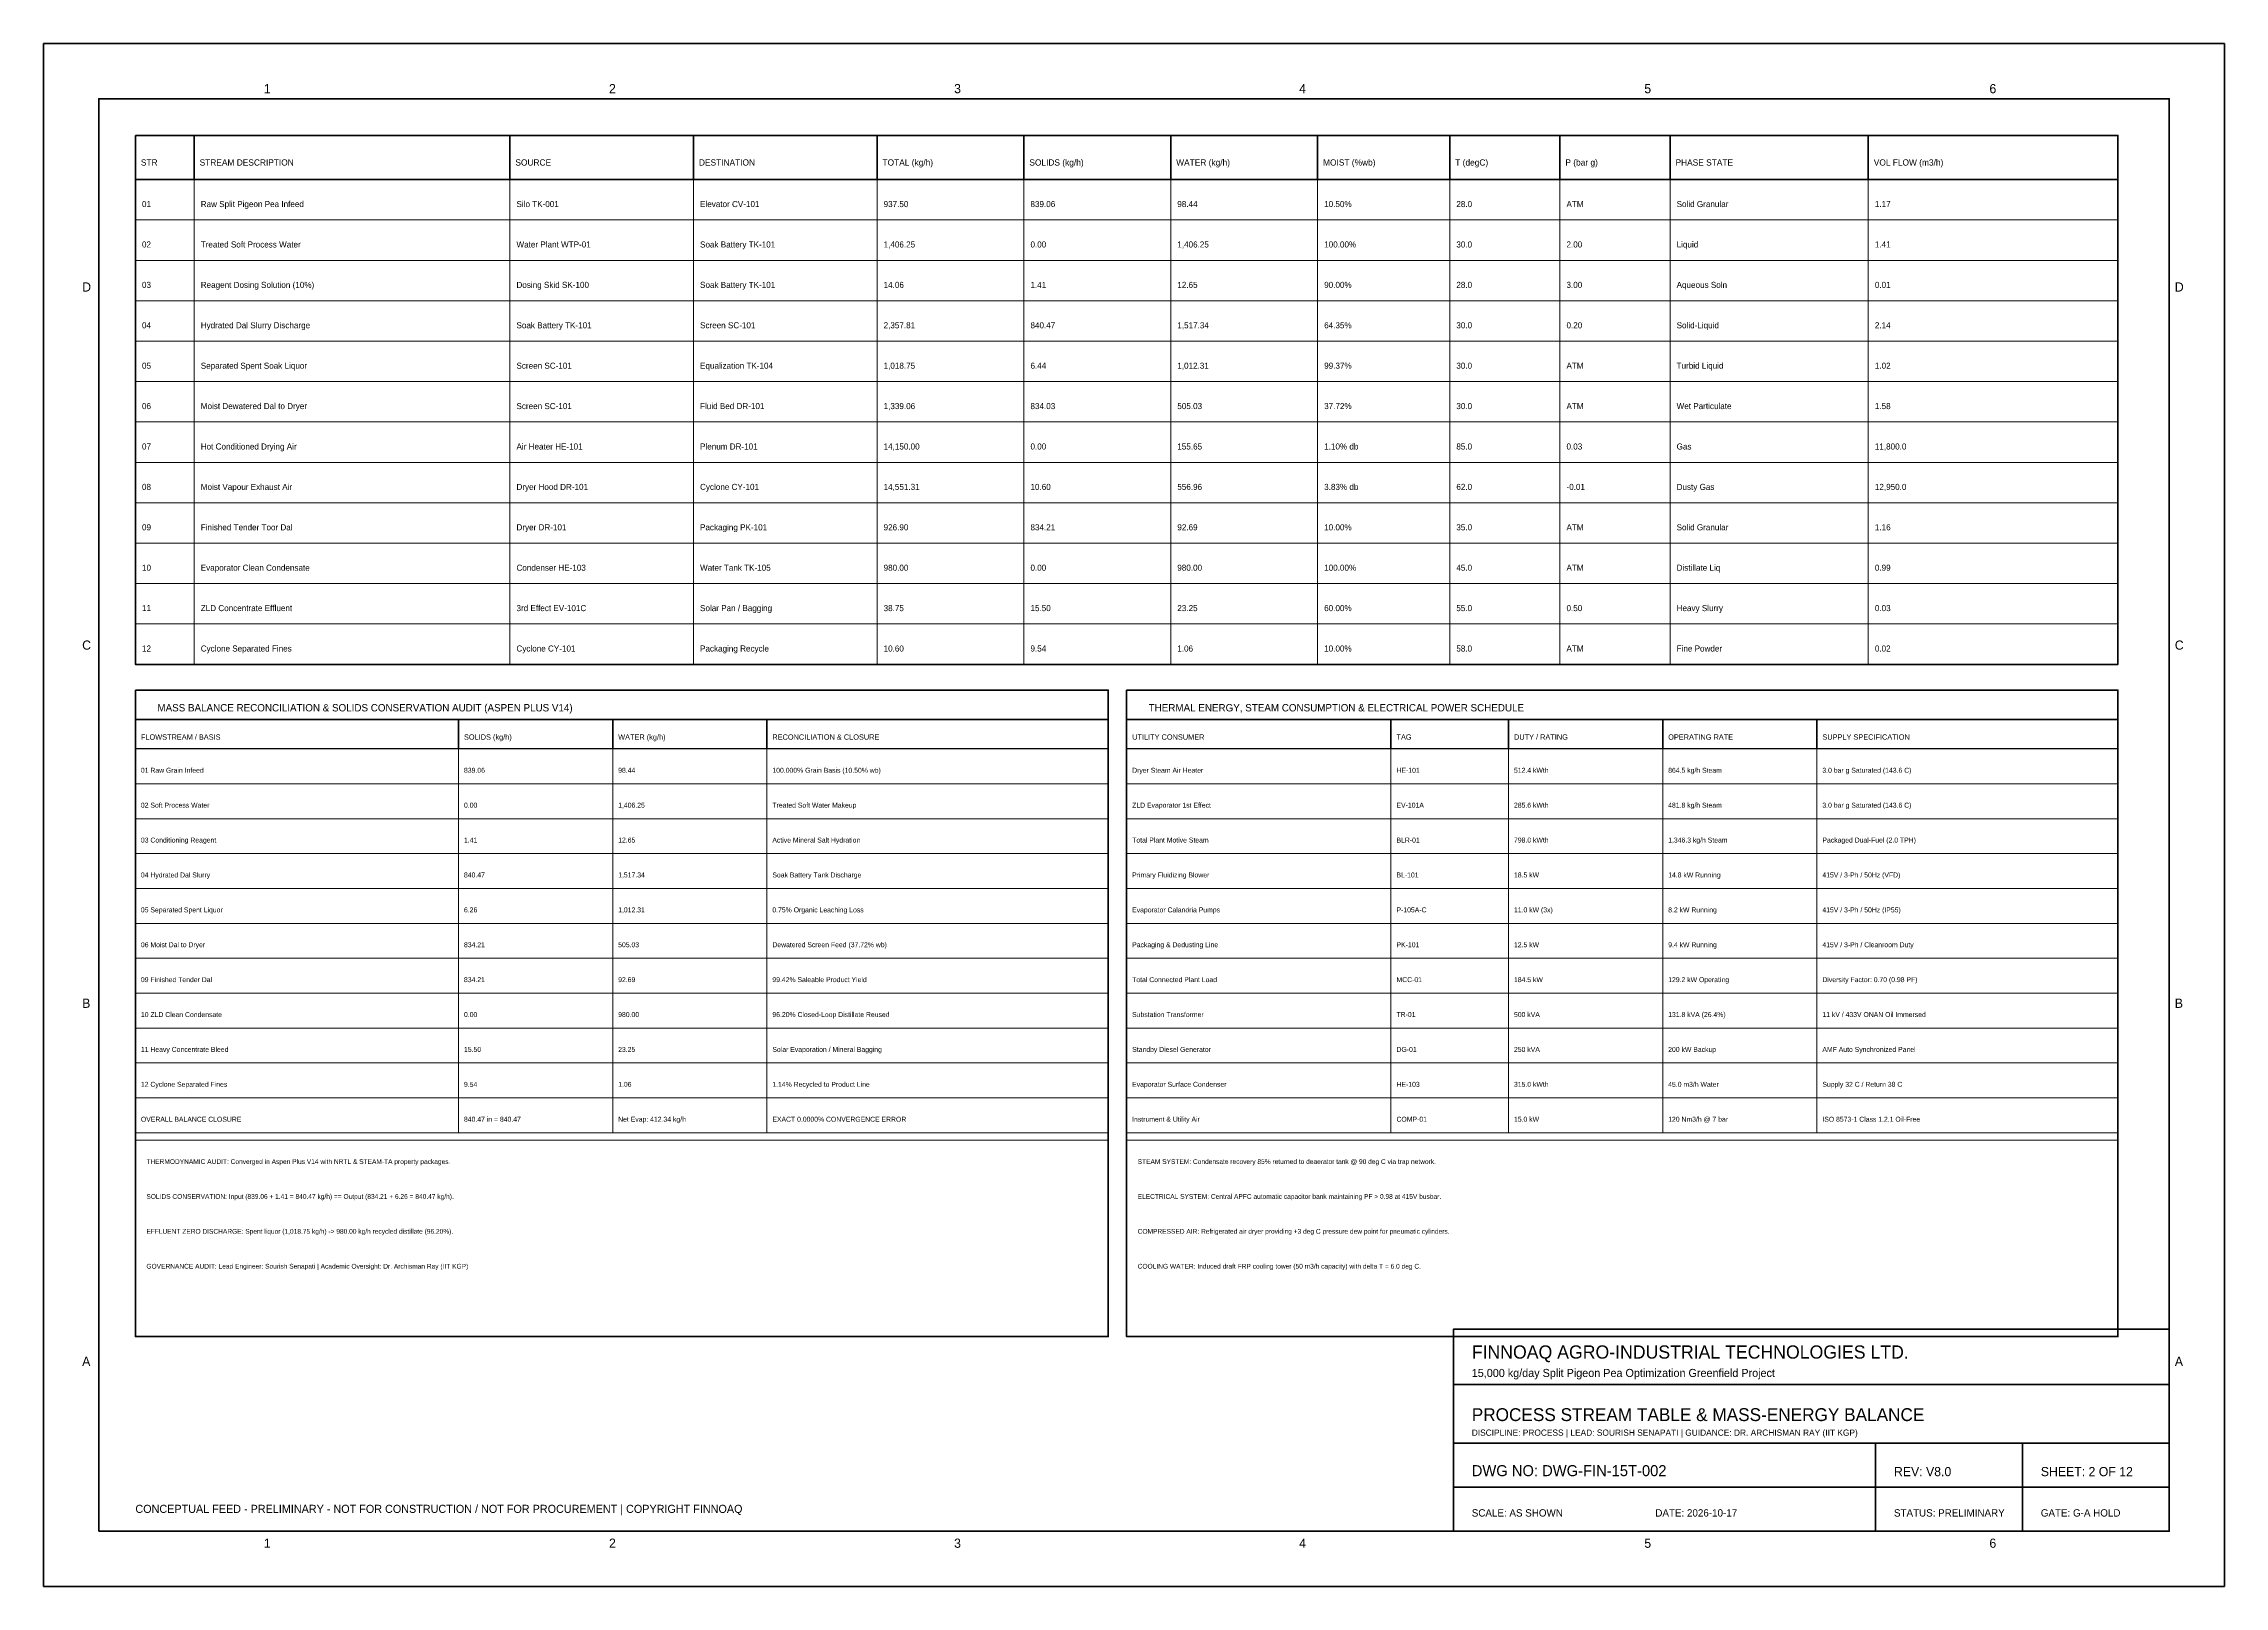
# Model space of a CAD drawing. Header units: millimetres. Extents: x 0 to 594, y 0 to 420.
import ezdxf

# ---------------------------------------------------------------- set-up
doc = ezdxf.new("R2010")
doc.units = ezdxf.units.MM
for name, color, linetype, lineweight in [('ANNOTATION', 7, 'Continuous', 35), ('BORDER_TITLE', 7, 'Continuous', 70), ('TABLE_GRID', 4, 'Continuous', 25)]:
    doc.layers.add(name, color=color, linetype=linetype, lineweight=lineweight)

msp = doc.modelspace()

# ---------------------------------------------------------------- linework, layer by layer
at = {"layer": 'BORDER_TITLE'}
for p, q in [((384, 55), (579, 55)), ((384, 39), (579, 39)), ((499, 15), (499, 39)), ((539, 15), (539, 39)), ((384, 27), (579, 27))]:
    msp.add_line(p, q, dxfattribs=at)
at = {"layer": 'BORDER_TITLE', "lineweight": 70}
msp.add_lwpolyline([(0, 0), (594, 0), (594, 420), (0, 420), (0, 0)], dxfattribs=at)
at = {"layer": 'BORDER_TITLE', "lineweight": 50}
for points in [[(15, 15), (579, 15), (579, 405), (15, 405), (15, 15)], [(25, 395), (565, 395), (565, 251), (25, 251), (25, 395)], [(25, 244), (290, 244), (290, 68), (25, 68), (25, 244)], [(295, 244), (565, 244), (565, 68), (295, 68), (295, 244)], [(384, 15), (579, 15), (579, 70), (384, 70), (384, 15)]]:
    msp.add_lwpolyline(points, dxfattribs=at)
at = {"layer": 'BORDER_TITLE', "lineweight": 35}
for points in [[(25, 395), (41, 395), (41, 383), (25, 383), (25, 395)], [(41, 395), (127, 395), (127, 383), (41, 383), (41, 395)], [(127, 395), (177, 395), (177, 383), (127, 383), (127, 395)], [(177, 395), (227, 395), (227, 383), (177, 383), (177, 395)], [(227, 395), (267, 395), (267, 383), (227, 383), (227, 395)], [(267, 395), (307, 395), (307, 383), (267, 383), (267, 395)], [(307, 395), (347, 395), (347, 383), (307, 383), (307, 395)], [(347, 395), (383, 395), (383, 383), (347, 383), (347, 395)], [(383, 395), (413, 395), (413, 383), (383, 383), (383, 395)], [(413, 395), (443, 395), (443, 383), (413, 383), (413, 395)], [(443, 395), (497, 395), (497, 383), (443, 383), (443, 395)], [(497, 395), (565, 395), (565, 383), (497, 383), (497, 395)], [(25, 244), (290, 244), (290, 236), (25, 236), (25, 244)], [(295, 244), (565, 244), (565, 236), (295, 236), (295, 244)]]:
    msp.add_lwpolyline(points, dxfattribs=at)
at = {"layer": 'BORDER_TITLE', "lineweight": 25}
for points in [[(25, 236), (113, 236), (113, 228), (25, 228), (25, 236)], [(113, 236), (155, 236), (155, 228), (113, 228), (113, 236)], [(155, 236), (197, 236), (197, 228), (155, 228), (155, 236)], [(197, 236), (290, 236), (290, 228), (197, 228), (197, 236)], [(295, 236), (367, 236), (367, 228), (295, 228), (295, 236)], [(367, 236), (399, 236), (399, 228), (367, 228), (367, 236)], [(399, 236), (441, 236), (441, 228), (399, 228), (399, 236)], [(441, 236), (483, 236), (483, 228), (441, 228), (441, 236)], [(483, 236), (565, 236), (565, 228), (483, 228), (483, 236)]]:
    msp.add_lwpolyline(points, dxfattribs=at)
at = {"layer": 'TABLE_GRID', "lineweight": 18}
for points in [[(25, 383), (41, 383), (41, 372), (25, 372), (25, 383)], [(41, 383), (127, 383), (127, 372), (41, 372), (41, 383)], [(127, 383), (177, 383), (177, 372), (127, 372), (127, 383)], [(177, 383), (227, 383), (227, 372), (177, 372), (177, 383)], [(227, 383), (267, 383), (267, 372), (227, 372), (227, 383)], [(267, 383), (307, 383), (307, 372), (267, 372), (267, 383)], [(307, 383), (347, 383), (347, 372), (307, 372), (307, 383)], [(347, 383), (383, 383), (383, 372), (347, 372), (347, 383)], [(383, 383), (413, 383), (413, 372), (383, 372), (383, 383)], [(413, 383), (443, 383), (443, 372), (413, 372), (413, 383)], [(443, 383), (497, 383), (497, 372), (443, 372), (443, 383)], [(497, 383), (565, 383), (565, 372), (497, 372), (497, 383)], [(25, 372), (41, 372), (41, 361), (25, 361), (25, 372)], [(41, 372), (127, 372), (127, 361), (41, 361), (41, 372)], [(127, 372), (177, 372), (177, 361), (127, 361), (127, 372)], [(177, 372), (227, 372), (227, 361), (177, 361), (177, 372)], [(227, 372), (267, 372), (267, 361), (227, 361), (227, 372)], [(267, 372), (307, 372), (307, 361), (267, 361), (267, 372)], [(307, 372), (347, 372), (347, 361), (307, 361), (307, 372)], [(347, 372), (383, 372), (383, 361), (347, 361), (347, 372)], [(383, 372), (413, 372), (413, 361), (383, 361), (383, 372)], [(413, 372), (443, 372), (443, 361), (413, 361), (413, 372)], [(443, 372), (497, 372), (497, 361), (443, 361), (443, 372)], [(497, 372), (565, 372), (565, 361), (497, 361), (497, 372)], [(25, 361), (41, 361), (41, 350), (25, 350), (25, 361)], [(41, 361), (127, 361), (127, 350), (41, 350), (41, 361)], [(127, 361), (177, 361), (177, 350), (127, 350), (127, 361)], [(177, 361), (227, 361), (227, 350), (177, 350), (177, 361)], [(227, 361), (267, 361), (267, 350), (227, 350), (227, 361)], [(267, 361), (307, 361), (307, 350), (267, 350), (267, 361)], [(307, 361), (347, 361), (347, 350), (307, 350), (307, 361)], [(347, 361), (383, 361), (383, 350), (347, 350), (347, 361)], [(383, 361), (413, 361), (413, 350), (383, 350), (383, 361)], [(413, 361), (443, 361), (443, 350), (413, 350), (413, 361)], [(443, 361), (497, 361), (497, 350), (443, 350), (443, 361)], [(497, 361), (565, 361), (565, 350), (497, 350), (497, 361)], [(25, 350), (41, 350), (41, 339), (25, 339), (25, 350)], [(41, 350), (127, 350), (127, 339), (41, 339), (41, 350)], [(127, 350), (177, 350), (177, 339), (127, 339), (127, 350)], [(177, 350), (227, 350), (227, 339), (177, 339), (177, 350)], [(227, 350), (267, 350), (267, 339), (227, 339), (227, 350)], [(267, 350), (307, 350), (307, 339), (267, 339), (267, 350)], [(307, 350), (347, 350), (347, 339), (307, 339), (307, 350)], [(347, 350), (383, 350), (383, 339), (347, 339), (347, 350)], [(383, 350), (413, 350), (413, 339), (383, 339), (383, 350)], [(413, 350), (443, 350), (443, 339), (413, 339), (413, 350)], [(443, 350), (497, 350), (497, 339), (443, 339), (443, 350)], [(497, 350), (565, 350), (565, 339), (497, 339), (497, 350)], [(25, 339), (41, 339), (41, 328), (25, 328), (25, 339)], [(41, 339), (127, 339), (127, 328), (41, 328), (41, 339)], [(127, 339), (177, 339), (177, 328), (127, 328), (127, 339)], [(177, 339), (227, 339), (227, 328), (177, 328), (177, 339)], [(227, 339), (267, 339), (267, 328), (227, 328), (227, 339)], [(267, 339), (307, 339), (307, 328), (267, 328), (267, 339)], [(307, 339), (347, 339), (347, 328), (307, 328), (307, 339)], [(347, 339), (383, 339), (383, 328), (347, 328), (347, 339)], [(383, 339), (413, 339), (413, 328), (383, 328), (383, 339)], [(413, 339), (443, 339), (443, 328), (413, 328), (413, 339)], [(443, 339), (497, 339), (497, 328), (443, 328), (443, 339)], [(497, 339), (565, 339), (565, 328), (497, 328), (497, 339)], [(25, 328), (41, 328), (41, 317), (25, 317), (25, 328)], [(41, 328), (127, 328), (127, 317), (41, 317), (41, 328)], [(127, 328), (177, 328), (177, 317), (127, 317), (127, 328)], [(177, 328), (227, 328), (227, 317), (177, 317), (177, 328)], [(227, 328), (267, 328), (267, 317), (227, 317), (227, 328)], [(267, 328), (307, 328), (307, 317), (267, 317), (267, 328)], [(307, 328), (347, 328), (347, 317), (307, 317), (307, 328)], [(347, 328), (383, 328), (383, 317), (347, 317), (347, 328)], [(383, 328), (413, 328), (413, 317), (383, 317), (383, 328)], [(413, 328), (443, 328), (443, 317), (413, 317), (413, 328)], [(443, 328), (497, 328), (497, 317), (443, 317), (443, 328)], [(497, 328), (565, 328), (565, 317), (497, 317), (497, 328)], [(25, 317), (41, 317), (41, 306), (25, 306), (25, 317)], [(41, 317), (127, 317), (127, 306), (41, 306), (41, 317)], [(127, 317), (177, 317), (177, 306), (127, 306), (127, 317)], [(177, 317), (227, 317), (227, 306), (177, 306), (177, 317)], [(227, 317), (267, 317), (267, 306), (227, 306), (227, 317)], [(267, 317), (307, 317), (307, 306), (267, 306), (267, 317)], [(307, 317), (347, 317), (347, 306), (307, 306), (307, 317)], [(347, 317), (383, 317), (383, 306), (347, 306), (347, 317)], [(383, 317), (413, 317), (413, 306), (383, 306), (383, 317)], [(413, 317), (443, 317), (443, 306), (413, 306), (413, 317)], [(443, 317), (497, 317), (497, 306), (443, 306), (443, 317)], [(497, 317), (565, 317), (565, 306), (497, 306), (497, 317)], [(25, 306), (41, 306), (41, 295), (25, 295), (25, 306)], [(41, 306), (127, 306), (127, 295), (41, 295), (41, 306)], [(127, 306), (177, 306), (177, 295), (127, 295), (127, 306)], [(177, 306), (227, 306), (227, 295), (177, 295), (177, 306)], [(227, 306), (267, 306), (267, 295), (227, 295), (227, 306)], [(267, 306), (307, 306), (307, 295), (267, 295), (267, 306)], [(307, 306), (347, 306), (347, 295), (307, 295), (307, 306)], [(347, 306), (383, 306), (383, 295), (347, 295), (347, 306)], [(383, 306), (413, 306), (413, 295), (383, 295), (383, 306)], [(413, 306), (443, 306), (443, 295), (413, 295), (413, 306)], [(443, 306), (497, 306), (497, 295), (443, 295), (443, 306)], [(497, 306), (565, 306), (565, 295), (497, 295), (497, 306)], [(25, 295), (41, 295), (41, 284), (25, 284), (25, 295)], [(41, 295), (127, 295), (127, 284), (41, 284), (41, 295)], [(127, 295), (177, 295), (177, 284), (127, 284), (127, 295)], [(177, 295), (227, 295), (227, 284), (177, 284), (177, 295)], [(227, 295), (267, 295), (267, 284), (227, 284), (227, 295)], [(267, 295), (307, 295), (307, 284), (267, 284), (267, 295)], [(307, 295), (347, 295), (347, 284), (307, 284), (307, 295)], [(347, 295), (383, 295), (383, 284), (347, 284), (347, 295)], [(383, 295), (413, 295), (413, 284), (383, 284), (383, 295)], [(413, 295), (443, 295), (443, 284), (413, 284), (413, 295)], [(443, 295), (497, 295), (497, 284), (443, 284), (443, 295)], [(497, 295), (565, 295), (565, 284), (497, 284), (497, 295)], [(25, 284), (41, 284), (41, 273), (25, 273), (25, 284)], [(41, 284), (127, 284), (127, 273), (41, 273), (41, 284)], [(127, 284), (177, 284), (177, 273), (127, 273), (127, 284)], [(177, 284), (227, 284), (227, 273), (177, 273), (177, 284)], [(227, 284), (267, 284), (267, 273), (227, 273), (227, 284)], [(267, 284), (307, 284), (307, 273), (267, 273), (267, 284)], [(307, 284), (347, 284), (347, 273), (307, 273), (307, 284)], [(347, 284), (383, 284), (383, 273), (347, 273), (347, 284)], [(383, 284), (413, 284), (413, 273), (383, 273), (383, 284)], [(413, 284), (443, 284), (443, 273), (413, 273), (413, 284)], [(443, 284), (497, 284), (497, 273), (443, 273), (443, 284)], [(497, 284), (565, 284), (565, 273), (497, 273), (497, 284)], [(25, 273), (41, 273), (41, 262), (25, 262), (25, 273)], [(41, 273), (127, 273), (127, 262), (41, 262), (41, 273)], [(127, 273), (177, 273), (177, 262), (127, 262), (127, 273)], [(177, 273), (227, 273), (227, 262), (177, 262), (177, 273)], [(227, 273), (267, 273), (267, 262), (227, 262), (227, 273)], [(267, 273), (307, 273), (307, 262), (267, 262), (267, 273)], [(307, 273), (347, 273), (347, 262), (307, 262), (307, 273)], [(347, 273), (383, 273), (383, 262), (347, 262), (347, 273)], [(383, 273), (413, 273), (413, 262), (383, 262), (383, 273)], [(413, 273), (443, 273), (443, 262), (413, 262), (413, 273)], [(443, 273), (497, 273), (497, 262), (443, 262), (443, 273)], [(497, 273), (565, 273), (565, 262), (497, 262), (497, 273)], [(25, 262), (41, 262), (41, 251), (25, 251), (25, 262)], [(41, 262), (127, 262), (127, 251), (41, 251), (41, 262)], [(127, 262), (177, 262), (177, 251), (127, 251), (127, 262)], [(177, 262), (227, 262), (227, 251), (177, 251), (177, 262)], [(227, 262), (267, 262), (267, 251), (227, 251), (227, 262)], [(267, 262), (307, 262), (307, 251), (267, 251), (267, 262)], [(307, 262), (347, 262), (347, 251), (307, 251), (307, 262)], [(347, 262), (383, 262), (383, 251), (347, 251), (347, 262)], [(383, 262), (413, 262), (413, 251), (383, 251), (383, 262)], [(413, 262), (443, 262), (443, 251), (413, 251), (413, 262)], [(443, 262), (497, 262), (497, 251), (443, 251), (443, 262)], [(497, 262), (565, 262), (565, 251), (497, 251), (497, 262)], [(25, 228), (113, 228), (113, 218.5), (25, 218.5), (25, 228)], [(113, 228), (155, 228), (155, 218.5), (113, 218.5), (113, 228)], [(155, 228), (197, 228), (197, 218.5), (155, 218.5), (155, 228)], [(197, 228), (290, 228), (290, 218.5), (197, 218.5), (197, 228)], [(295, 228), (367, 228), (367, 218.5), (295, 218.5), (295, 228)], [(367, 228), (399, 228), (399, 218.5), (367, 218.5), (367, 228)], [(399, 228), (441, 228), (441, 218.5), (399, 218.5), (399, 228)], [(441, 228), (483, 228), (483, 218.5), (441, 218.5), (441, 228)], [(483, 228), (565, 228), (565, 218.5), (483, 218.5), (483, 228)], [(25, 218.5), (113, 218.5), (113, 209), (25, 209), (25, 218.5)], [(113, 218.5), (155, 218.5), (155, 209), (113, 209), (113, 218.5)], [(155, 218.5), (197, 218.5), (197, 209), (155, 209), (155, 218.5)], [(197, 218.5), (290, 218.5), (290, 209), (197, 209), (197, 218.5)], [(295, 218.5), (367, 218.5), (367, 209), (295, 209), (295, 218.5)], [(367, 218.5), (399, 218.5), (399, 209), (367, 209), (367, 218.5)], [(399, 218.5), (441, 218.5), (441, 209), (399, 209), (399, 218.5)], [(441, 218.5), (483, 218.5), (483, 209), (441, 209), (441, 218.5)], [(483, 218.5), (565, 218.5), (565, 209), (483, 209), (483, 218.5)], [(25, 209), (113, 209), (113, 199.5), (25, 199.5), (25, 209)], [(113, 209), (155, 209), (155, 199.5), (113, 199.5), (113, 209)], [(155, 209), (197, 209), (197, 199.5), (155, 199.5), (155, 209)], [(197, 209), (290, 209), (290, 199.5), (197, 199.5), (197, 209)], [(295, 209), (367, 209), (367, 199.5), (295, 199.5), (295, 209)], [(367, 209), (399, 209), (399, 199.5), (367, 199.5), (367, 209)], [(399, 209), (441, 209), (441, 199.5), (399, 199.5), (399, 209)], [(441, 209), (483, 209), (483, 199.5), (441, 199.5), (441, 209)], [(483, 209), (565, 209), (565, 199.5), (483, 199.5), (483, 209)], [(25, 199.5), (113, 199.5), (113, 190), (25, 190), (25, 199.5)], [(113, 199.5), (155, 199.5), (155, 190), (113, 190), (113, 199.5)], [(155, 199.5), (197, 199.5), (197, 190), (155, 190), (155, 199.5)], [(197, 199.5), (290, 199.5), (290, 190), (197, 190), (197, 199.5)], [(295, 199.5), (367, 199.5), (367, 190), (295, 190), (295, 199.5)], [(367, 199.5), (399, 199.5), (399, 190), (367, 190), (367, 199.5)], [(399, 199.5), (441, 199.5), (441, 190), (399, 190), (399, 199.5)], [(441, 199.5), (483, 199.5), (483, 190), (441, 190), (441, 199.5)], [(483, 199.5), (565, 199.5), (565, 190), (483, 190), (483, 199.5)], [(25, 190), (113, 190), (113, 180.5), (25, 180.5), (25, 190)], [(113, 190), (155, 190), (155, 180.5), (113, 180.5), (113, 190)], [(155, 190), (197, 190), (197, 180.5), (155, 180.5), (155, 190)], [(197, 190), (290, 190), (290, 180.5), (197, 180.5), (197, 190)], [(295, 190), (367, 190), (367, 180.5), (295, 180.5), (295, 190)], [(367, 190), (399, 190), (399, 180.5), (367, 180.5), (367, 190)], [(399, 190), (441, 190), (441, 180.5), (399, 180.5), (399, 190)], [(441, 190), (483, 190), (483, 180.5), (441, 180.5), (441, 190)], [(483, 190), (565, 190), (565, 180.5), (483, 180.5), (483, 190)], [(25, 180.5), (113, 180.5), (113, 171), (25, 171), (25, 180.5)], [(113, 180.5), (155, 180.5), (155, 171), (113, 171), (113, 180.5)], [(155, 180.5), (197, 180.5), (197, 171), (155, 171), (155, 180.5)], [(197, 180.5), (290, 180.5), (290, 171), (197, 171), (197, 180.5)], [(295, 180.5), (367, 180.5), (367, 171), (295, 171), (295, 180.5)], [(367, 180.5), (399, 180.5), (399, 171), (367, 171), (367, 180.5)], [(399, 180.5), (441, 180.5), (441, 171), (399, 171), (399, 180.5)], [(441, 180.5), (483, 180.5), (483, 171), (441, 171), (441, 180.5)], [(483, 180.5), (565, 180.5), (565, 171), (483, 171), (483, 180.5)], [(25, 171), (113, 171), (113, 161.5), (25, 161.5), (25, 171)], [(113, 171), (155, 171), (155, 161.5), (113, 161.5), (113, 171)], [(155, 171), (197, 171), (197, 161.5), (155, 161.5), (155, 171)], [(197, 171), (290, 171), (290, 161.5), (197, 161.5), (197, 171)], [(295, 171), (367, 171), (367, 161.5), (295, 161.5), (295, 171)], [(367, 171), (399, 171), (399, 161.5), (367, 161.5), (367, 171)], [(399, 171), (441, 171), (441, 161.5), (399, 161.5), (399, 171)], [(441, 171), (483, 171), (483, 161.5), (441, 161.5), (441, 171)], [(483, 171), (565, 171), (565, 161.5), (483, 161.5), (483, 171)], [(25, 161.5), (113, 161.5), (113, 152), (25, 152), (25, 161.5)], [(113, 161.5), (155, 161.5), (155, 152), (113, 152), (113, 161.5)], [(155, 161.5), (197, 161.5), (197, 152), (155, 152), (155, 161.5)], [(197, 161.5), (290, 161.5), (290, 152), (197, 152), (197, 161.5)], [(295, 161.5), (367, 161.5), (367, 152), (295, 152), (295, 161.5)], [(367, 161.5), (399, 161.5), (399, 152), (367, 152), (367, 161.5)], [(399, 161.5), (441, 161.5), (441, 152), (399, 152), (399, 161.5)], [(441, 161.5), (483, 161.5), (483, 152), (441, 152), (441, 161.5)], [(483, 161.5), (565, 161.5), (565, 152), (483, 152), (483, 161.5)], [(25, 152), (113, 152), (113, 142.5), (25, 142.5), (25, 152)], [(113, 152), (155, 152), (155, 142.5), (113, 142.5), (113, 152)], [(155, 152), (197, 152), (197, 142.5), (155, 142.5), (155, 152)], [(197, 152), (290, 152), (290, 142.5), (197, 142.5), (197, 152)], [(295, 152), (367, 152), (367, 142.5), (295, 142.5), (295, 152)], [(367, 152), (399, 152), (399, 142.5), (367, 142.5), (367, 152)], [(399, 152), (441, 152), (441, 142.5), (399, 142.5), (399, 152)], [(441, 152), (483, 152), (483, 142.5), (441, 142.5), (441, 152)], [(483, 152), (565, 152), (565, 142.5), (483, 142.5), (483, 152)], [(25, 142.5), (113, 142.5), (113, 133), (25, 133), (25, 142.5)], [(113, 142.5), (155, 142.5), (155, 133), (113, 133), (113, 142.5)], [(155, 142.5), (197, 142.5), (197, 133), (155, 133), (155, 142.5)], [(197, 142.5), (290, 142.5), (290, 133), (197, 133), (197, 142.5)], [(295, 142.5), (367, 142.5), (367, 133), (295, 133), (295, 142.5)], [(367, 142.5), (399, 142.5), (399, 133), (367, 133), (367, 142.5)], [(399, 142.5), (441, 142.5), (441, 133), (399, 133), (399, 142.5)], [(441, 142.5), (483, 142.5), (483, 133), (441, 133), (441, 142.5)], [(483, 142.5), (565, 142.5), (565, 133), (483, 133), (483, 142.5)], [(25, 133), (113, 133), (113, 123.5), (25, 123.5), (25, 133)], [(113, 133), (155, 133), (155, 123.5), (113, 123.5), (113, 133)], [(155, 133), (197, 133), (197, 123.5), (155, 123.5), (155, 133)], [(197, 133), (290, 133), (290, 123.5), (197, 123.5), (197, 133)], [(295, 133), (367, 133), (367, 123.5), (295, 123.5), (295, 133)], [(367, 133), (399, 133), (399, 123.5), (367, 123.5), (367, 133)], [(399, 133), (441, 133), (441, 123.5), (399, 123.5), (399, 133)], [(441, 133), (483, 133), (483, 123.5), (441, 123.5), (441, 133)], [(483, 133), (565, 133), (565, 123.5), (483, 123.5), (483, 133)]]:
    msp.add_lwpolyline(points, dxfattribs=at)
at = {"layer": 'TABLE_GRID', "lineweight": 20}
for points in [[(25, 121.5), (290, 121.5), (290, 68), (25, 68), (25, 121.5)], [(295, 121.5), (565, 121.5), (565, 68), (295, 68), (295, 121.5)]]:
    msp.add_lwpolyline(points, dxfattribs=at)

# ---------------------------------------------------------------- texts
at = {"layer": 'ANNOTATION'}
for s, height, p in [('01', 1.65, (26.8, 375.5)), ('Raw Split Pigeon Pea Infeed', 1.65, (42.8, 375.5)), ('Silo TK-001', 1.65, (128.8, 375.5)), ('Elevator CV-101', 1.65, (178.8, 375.5)), ('937.50', 1.65, (228.8, 375.5)), ('839.06', 1.65, (268.8, 375.5)), ('98.44', 1.65, (308.8, 375.5)), ('10.50%', 1.65, (348.8, 375.5)), ('28.0', 1.65, (384.8, 375.5)), ('ATM', 1.65, (414.8, 375.5)), ('Solid Granular', 1.65, (444.8, 375.5)), ('1.17', 1.65, (498.8, 375.5)), ('02', 1.65, (26.8, 364.5)), ('Treated Soft Process Water', 1.65, (42.8, 364.5)), ('Water Plant WTP-01', 1.65, (128.8, 364.5)), ('Soak Battery TK-101', 1.65, (178.8, 364.5)), ('1,406.25', 1.65, (228.8, 364.5)), ('0.00', 1.65, (268.8, 364.5)), ('1,406.25', 1.65, (308.8, 364.5)), ('100.00%', 1.65, (348.8, 364.5)), ('30.0', 1.65, (384.8, 364.5)), ('2.00', 1.65, (414.8, 364.5)), ('Liquid', 1.65, (444.8, 364.5)), ('1.41', 1.65, (498.8, 364.5)), ('03', 1.65, (26.8, 353.5)), ('Reagent Dosing Solution (10%)', 1.65, (42.8, 353.5)), ('Dosing Skid SK-100', 1.65, (128.8, 353.5)), ('Soak Battery TK-101', 1.65, (178.8, 353.5)), ('14.06', 1.65, (228.8, 353.5)), ('1.41', 1.65, (268.8, 353.5)), ('12.65', 1.65, (308.8, 353.5)), ('90.00%', 1.65, (348.8, 353.5)), ('28.0', 1.65, (384.8, 353.5)), ('3.00', 1.65, (414.8, 353.5)), ('Aqueous Soln', 1.65, (444.8, 353.5)), ('0.01', 1.65, (498.8, 353.5)), ('04', 1.65, (26.8, 342.5)), ('Hydrated Dal Slurry Discharge', 1.65, (42.8, 342.5)), ('Soak Battery TK-101', 1.65, (128.8, 342.5)), ('Screen SC-101', 1.65, (178.8, 342.5)), ('2,357.81', 1.65, (228.8, 342.5)), ('840.47', 1.65, (268.8, 342.5)), ('1,517.34', 1.65, (308.8, 342.5)), ('64.35%', 1.65, (348.8, 342.5)), ('30.0', 1.65, (384.8, 342.5)), ('0.20', 1.65, (414.8, 342.5)), ('Solid-Liquid', 1.65, (444.8, 342.5)), ('2.14', 1.65, (498.8, 342.5)), ('05', 1.65, (26.8, 331.5)), ('Separated Spent Soak Liquor', 1.65, (42.8, 331.5)), ('Screen SC-101', 1.65, (128.8, 331.5)), ('Equalization TK-104', 1.65, (178.8, 331.5)), ('1,018.75', 1.65, (228.8, 331.5)), ('6.44', 1.65, (268.8, 331.5)), ('1,012.31', 1.65, (308.8, 331.5)), ('99.37%', 1.65, (348.8, 331.5)), ('30.0', 1.65, (384.8, 331.5)), ('ATM', 1.65, (414.8, 331.5)), ('Turbid Liquid', 1.65, (444.8, 331.5)), ('1.02', 1.65, (498.8, 331.5)), ('06', 1.65, (26.8, 320.5)), ('Moist Dewatered Dal to Dryer', 1.65, (42.8, 320.5)), ('Screen SC-101', 1.65, (128.8, 320.5)), ('Fluid Bed DR-101', 1.65, (178.8, 320.5)), ('1,339.06', 1.65, (228.8, 320.5)), ('834.03', 1.65, (268.8, 320.5)), ('505.03', 1.65, (308.8, 320.5)), ('37.72%', 1.65, (348.8, 320.5)), ('30.0', 1.65, (384.8, 320.5)), ('ATM', 1.65, (414.8, 320.5)), ('Wet Particulate', 1.65, (444.8, 320.5)), ('1.58', 1.65, (498.8, 320.5)), ('07', 1.65, (26.8, 309.5)), ('Hot Conditioned Drying Air', 1.65, (42.8, 309.5)), ('Air Heater HE-101', 1.65, (128.8, 309.5)), ('Plenum DR-101', 1.65, (178.8, 309.5)), ('14,150.00', 1.65, (228.8, 309.5)), ('0.00', 1.65, (268.8, 309.5)), ('155.65', 1.65, (308.8, 309.5)), ('1.10% db', 1.65, (348.8, 309.5)), ('85.0', 1.65, (384.8, 309.5)), ('0.03', 1.65, (414.8, 309.5)), ('Gas', 1.65, (444.8, 309.5)), ('11,800.0', 1.65, (498.8, 309.5)), ('08', 1.65, (26.8, 298.5)), ('Moist Vapour Exhaust Air', 1.65, (42.8, 298.5)), ('Dryer Hood DR-101', 1.65, (128.8, 298.5)), ('Cyclone CY-101', 1.65, (178.8, 298.5)), ('14,551.31', 1.65, (228.8, 298.5)), ('10.60', 1.65, (268.8, 298.5)), ('556.96', 1.65, (308.8, 298.5)), ('3.83% db', 1.65, (348.8, 298.5)), ('62.0', 1.65, (384.8, 298.5)), ('-0.01', 1.65, (414.8, 298.5)), ('Dusty Gas', 1.65, (444.8, 298.5)), ('12,950.0', 1.65, (498.8, 298.5)), ('09', 1.65, (26.8, 287.5)), ('Finished Tender Toor Dal', 1.65, (42.8, 287.5)), ('Dryer DR-101', 1.65, (128.8, 287.5)), ('Packaging PK-101', 1.65, (178.8, 287.5)), ('926.90', 1.65, (228.8, 287.5)), ('834.21', 1.65, (268.8, 287.5)), ('92.69', 1.65, (308.8, 287.5)), ('10.00%', 1.65, (348.8, 287.5)), ('35.0', 1.65, (384.8, 287.5)), ('ATM', 1.65, (414.8, 287.5)), ('Solid Granular', 1.65, (444.8, 287.5)), ('1.16', 1.65, (498.8, 287.5)), ('10', 1.65, (26.8, 276.5)), ('Evaporator Clean Condensate', 1.65, (42.8, 276.5)), ('Condenser HE-103', 1.65, (128.8, 276.5)), ('Water Tank TK-105', 1.65, (178.8, 276.5)), ('980.00', 1.65, (228.8, 276.5)), ('0.00', 1.65, (268.8, 276.5)), ('980.00', 1.65, (308.8, 276.5)), ('100.00%', 1.65, (348.8, 276.5)), ('45.0', 1.65, (384.8, 276.5)), ('ATM', 1.65, (414.8, 276.5)), ('Distillate Liq', 1.65, (444.8, 276.5)), ('0.99', 1.65, (498.8, 276.5)), ('11', 1.65, (26.8, 265.5)), ('ZLD Concentrate Effluent', 1.65, (42.8, 265.5)), ('3rd Effect EV-101C', 1.65, (128.8, 265.5)), ('Solar Pan / Bagging', 1.65, (178.8, 265.5)), ('38.75', 1.65, (228.8, 265.5)), ('15.50', 1.65, (268.8, 265.5)), ('23.25', 1.65, (308.8, 265.5)), ('60.00%', 1.65, (348.8, 265.5)), ('55.0', 1.65, (384.8, 265.5)), ('0.50', 1.65, (414.8, 265.5)), ('Heavy Slurry', 1.65, (444.8, 265.5)), ('0.03', 1.65, (498.8, 265.5)), ('12', 1.65, (26.8, 254.5)), ('Cyclone Separated Fines', 1.65, (42.8, 254.5)), ('Cyclone CY-101', 1.65, (128.8, 254.5)), ('Packaging Recycle', 1.65, (178.8, 254.5)), ('10.60', 1.65, (228.8, 254.5)), ('9.54', 1.65, (268.8, 254.5)), ('1.06', 1.65, (308.8, 254.5)), ('10.00%', 1.65, (348.8, 254.5)), ('58.0', 1.65, (384.8, 254.5)), ('ATM', 1.65, (414.8, 254.5)), ('Fine Powder', 1.65, (444.8, 254.5)), ('0.02', 1.65, (498.8, 254.5)), ('01 Raw Grain Infeed', 1.35, (26.5, 221.5)), ('839.06', 1.35, (114.5, 221.5)), ('98.44', 1.35, (156.5, 221.5)), ('100.000% Grain Basis (10.50% wb)', 1.35, (198.5, 221.5)), ('Dryer Steam Air Heater', 1.35, (296.5, 221.5)), ('HE-101', 1.35, (368.5, 221.5)), ('512.4 kWth', 1.35, (400.5, 221.5)), ('864.5 kg/h Steam', 1.35, (442.5, 221.5)), ('3.0 bar g Saturated (143.6 C)', 1.35, (484.5, 221.5)), ('02 Soft Process Water', 1.35, (26.5, 212)), ('0.00', 1.35, (114.5, 212)), ('1,406.25', 1.35, (156.5, 212)), ('Treated Soft Water Makeup', 1.35, (198.5, 212)), ('ZLD Evaporator 1st Effect', 1.35, (296.5, 212)), ('EV-101A', 1.35, (368.5, 212)), ('285.6 kWth', 1.35, (400.5, 212)), ('481.8 kg/h Steam', 1.35, (442.5, 212)), ('3.0 bar g Saturated (143.6 C)', 1.35, (484.5, 212)), ('03 Conditioning Reagent', 1.35, (26.5, 202.5)), ('1.41', 1.35, (114.5, 202.5)), ('12.65', 1.35, (156.5, 202.5)), ('Active Mineral Salt Hydration', 1.35, (198.5, 202.5)), ('Total Plant Motive Steam', 1.35, (296.5, 202.5)), ('BLR-01', 1.35, (368.5, 202.5)), ('798.0 kWth', 1.35, (400.5, 202.5)), ('1,346.3 kg/h Steam', 1.35, (442.5, 202.5)), ('Packaged Dual-Fuel (2.0 TPH)', 1.35, (484.5, 202.5)), ('04 Hydrated Dal Slurry', 1.35, (26.5, 193)), ('840.47', 1.35, (114.5, 193)), ('1,517.34', 1.35, (156.5, 193)), ('Soak Battery Tank Discharge', 1.35, (198.5, 193)), ('Primary Fluidizing Blower', 1.35, (296.5, 193)), ('BL-101', 1.35, (368.5, 193)), ('18.5 kW', 1.35, (400.5, 193)), ('14.8 kW Running', 1.35, (442.5, 193)), ('415V / 3-Ph / 50Hz (VFD)', 1.35, (484.5, 193)), ('05 Separated Spent Liquor', 1.35, (26.5, 183.5)), ('6.26', 1.35, (114.5, 183.5)), ('1,012.31', 1.35, (156.5, 183.5)), ('0.75% Organic Leaching Loss', 1.35, (198.5, 183.5)), ('Evaporator Calandria Pumps', 1.35, (296.5, 183.5)), ('P-105A-C', 1.35, (368.5, 183.5)), ('11.0 kW (3x)', 1.35, (400.5, 183.5)), ('8.2 kW Running', 1.35, (442.5, 183.5)), ('415V / 3-Ph / 50Hz (IP55)', 1.35, (484.5, 183.5)), ('06 Moist Dal to Dryer', 1.35, (26.5, 174)), ('834.21', 1.35, (114.5, 174)), ('505.03', 1.35, (156.5, 174)), ('Dewatered Screen Feed (37.72% wb)', 1.35, (198.5, 174)), ('Packaging & Dedusting Line', 1.35, (296.5, 174)), ('PK-101', 1.35, (368.5, 174)), ('12.5 kW', 1.35, (400.5, 174)), ('9.4 kW Running', 1.35, (442.5, 174)), ('415V / 3-Ph / Cleanroom Duty', 1.35, (484.5, 174)), ('09 Finished Tender Dal', 1.35, (26.5, 164.5)), ('834.21', 1.35, (114.5, 164.5)), ('92.69', 1.35, (156.5, 164.5)), ('99.42% Saleable Product Yield', 1.35, (198.5, 164.5)), ('Total Connected Plant Load', 1.35, (296.5, 164.5)), ('MCC-01', 1.35, (368.5, 164.5)), ('184.5 kW', 1.35, (400.5, 164.5)), ('129.2 kW Operating', 1.35, (442.5, 164.5)), ('Diversity Factor: 0.70 (0.98 PF)', 1.35, (484.5, 164.5)), ('10 ZLD Clean Condensate', 1.35, (26.5, 155)), ('0.00', 1.35, (114.5, 155)), ('980.00', 1.35, (156.5, 155)), ('96.20% Closed-Loop Distillate Reused', 1.35, (198.5, 155)), ('Substation Transformer', 1.35, (296.5, 155)), ('TR-01', 1.35, (368.5, 155)), ('500 kVA', 1.35, (400.5, 155)), ('131.8 kVA (26.4%)', 1.35, (442.5, 155)), ('11 kV / 433V ONAN Oil Immersed', 1.35, (484.5, 155)), ('11 Heavy Concentrate Bleed', 1.35, (26.5, 145.5)), ('15.50', 1.35, (114.5, 145.5)), ('23.25', 1.35, (156.5, 145.5)), ('Solar Evaporation / Mineral Bagging', 1.35, (198.5, 145.5)), ('Standby Diesel Generator', 1.35, (296.5, 145.5)), ('DG-01', 1.35, (368.5, 145.5)), ('250 kVA', 1.35, (400.5, 145.5)), ('200 kW Backup', 1.35, (442.5, 145.5)), ('AMF Auto Synchronized Panel', 1.35, (484.5, 145.5)), ('12 Cyclone Separated Fines', 1.35, (26.5, 136)), ('9.54', 1.35, (114.5, 136)), ('1.06', 1.35, (156.5, 136)), ('1.14% Recycled to Product Line', 1.35, (198.5, 136)), ('Evaporator Surface Condenser', 1.35, (296.5, 136)), ('HE-103', 1.35, (368.5, 136)), ('315.0 kWth', 1.35, (400.5, 136)), ('45.0 m3/h Water', 1.35, (442.5, 136)), ('Supply 32 C / Return 38 C', 1.35, (484.5, 136)), ('OVERALL BALANCE CLOSURE', 1.35, (26.5, 126.5)), ('840.47 in = 840.47', 1.35, (114.5, 126.5)), ('Net Evap: 412.34 kg/h', 1.35, (156.5, 126.5)), ('EXACT 0.0000% CONVERGENCE ERROR', 1.35, (198.5, 126.5)), ('Instrument & Utility Air', 1.35, (296.5, 126.5)), ('COMP-01', 1.35, (368.5, 126.5)), ('15.0 kW', 1.35, (400.5, 126.5)), ('120 Nm3/h @ 7 bar', 1.35, (442.5, 126.5)), ('ISO 8573-1 Class 1.2.1 Oil-Free', 1.35, (484.5, 126.5)), ('THERMODYNAMIC AUDIT: Converged in Aspen Plus V14 with NRTL & STEAM-TA property packages.', 1.3, (28, 115)), ('STEAM SYSTEM: Condensate recovery 85% returned to deaerator tank @ 90 deg C via trap network.', 1.3, (298, 115)), ('SOLIDS CONSERVATION: Input (839.06 + 1.41 = 840.47 kg/h) == Output (834.21 + 6.26 = 840.47 kg/h).', 1.3, (28, 105.5)), ('ELECTRICAL SYSTEM: Central APFC automatic capacitor bank maintaining PF > 0.98 at 415V busbar.', 1.3, (298, 105.5)), ('EFFLUENT ZERO DISCHARGE: Spent liquor (1,018.75 kg/h) -> 980.00 kg/h recycled distillate (96.20%).', 1.3, (28, 96)), ('COMPRESSED AIR: Refrigerated air dryer providing +3 deg C pressure dew point for pneumatic cylinders.', 1.3, (298, 96)), ('GOVERNANCE AUDIT: Lead Engineer: Sourish Senapati | Academic Oversight: Dr. Archisman Ray (IIT KGP)', 1.3, (28, 86.5)), ('COOLING WATER: Induced draft FRP cooling tower (50 m3/h capacity) with delta T = 6.0 deg C.', 1.3, (298, 86.5)), ('FINNOAQ AGRO-INDUSTRIAL TECHNOLOGIES LTD.', 3.6, (389, 62)), ('15,000 kg/day Split Pigeon Pea Optimization Greenfield Project', 2.2, (389, 57)), ('PROCESS STREAM TABLE & MASS-ENERGY BALANCE', 3.5, (389, 45)), ('DISCIPLINE: PROCESS | LEAD: SOURISH SENAPATI | GUIDANCE: DR. ARCHISMAN RAY (IIT KGP)', 1.7, (389, 41)), ('DWG NO: DWG-FIN-15T-002', 3, (389, 30)), ('REV: V8.0', 2.5, (504, 30)), ('SHEET: 2 OF 12', 2.5, (544, 30)), ('CONCEPTUAL FEED - PRELIMINARY - NOT FOR CONSTRUCTION / NOT FOR PROCUREMENT | COPYRIGHT FINNOAQ', 2.2, (25, 20)), ('SCALE: AS SHOWN', 2, (389, 19)), ('DATE: 2026-10-17', 2, (439, 19)), ('STATUS: PRELIMINARY', 2, (504, 19)), ('GATE: G-A HOLD', 2, (544, 19))]:
    msp.add_text(s, height=height, dxfattribs=at).set_placement(p)
at = {"layer": 'BORDER_TITLE'}
for s, height, p in [('1', 2.5, (60, 406.5)), ('2', 2.5, (154, 406.5)), ('3', 2.5, (248, 406.5)), ('4', 2.5, (342, 406.5)), ('5', 2.5, (436, 406.5)), ('6', 2.5, (530, 406.5)), ('STR', 1.7, (26.5, 386.8)), ('STREAM DESCRIPTION', 1.7, (42.5, 386.8)), ('SOURCE', 1.7, (128.5, 386.8)), ('DESTINATION', 1.7, (178.5, 386.8)), ('TOTAL (kg/h)', 1.7, (228.5, 386.8)), ('SOLIDS (kg/h)', 1.7, (268.5, 386.8)), ('WATER (kg/h)', 1.7, (308.5, 386.8)), ('MOIST (%wb)', 1.7, (348.5, 386.8)), ('T (degC)', 1.7, (384.5, 386.8)), ('P (bar g)', 1.7, (414.5, 386.8)), ('PHASE STATE', 1.7, (444.5, 386.8)), ('VOL FLOW (m3/h)', 1.7, (498.5, 386.8)), ('D', 2.5, (10.5, 352.5)), ('D', 2.5, (580.5, 352.5)), ('C', 2.5, (10.5, 255)), ('C', 2.5, (580.5, 255)), ('MASS BALANCE RECONCILIATION & SOLIDS CONSERVATION AUDIT (ASPEN PLUS V14)', 2, (31, 238.2)), ('THERMAL ENERGY, STEAM CONSUMPTION & ELECTRICAL POWER SCHEDULE', 2, (301, 238.2)), ('FLOWSTREAM / BASIS', 1.45, (26.5, 230.5)), ('SOLIDS (kg/h)', 1.45, (114.5, 230.5)), ('WATER (kg/h)', 1.45, (156.5, 230.5)), ('RECONCILIATION & CLOSURE', 1.45, (198.5, 230.5)), ('UTILITY CONSUMER', 1.45, (296.5, 230.5)), ('TAG', 1.45, (368.5, 230.5)), ('DUTY / RATING', 1.45, (400.5, 230.5)), ('OPERATING RATE', 1.45, (442.5, 230.5)), ('SUPPLY SPECIFICATION', 1.45, (484.5, 230.5)), ('B', 2.5, (10.5, 157.5)), ('B', 2.5, (580.5, 157.5)), ('A', 2.5, (10.5, 60)), ('A', 2.5, (580.5, 60)), ('1', 2.5, (60, 10.5)), ('2', 2.5, (154, 10.5)), ('3', 2.5, (248, 10.5)), ('4', 2.5, (342, 10.5)), ('5', 2.5, (436, 10.5)), ('6', 2.5, (530, 10.5))]:
    msp.add_text(s, height=height, dxfattribs=at).set_placement(p)

doc.saveas('drawing.dxf')
